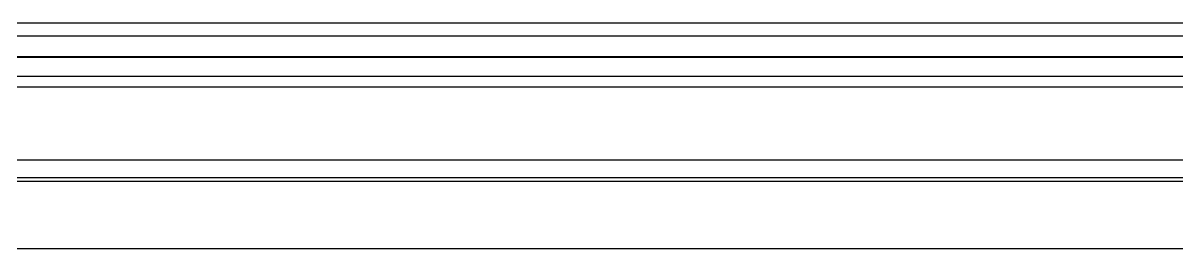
# Model space of a CAD drawing. Header units: millimetres. Extents: x 21899 to 38731, y -5425 to 3612.
# Drawn here: x 33631.3 to 33845.3, y -5423 to -5381 of the extents above; entities that cross this region are included whole.
import ezdxf

# ---------------------------------------------------------------- set-up
doc = ezdxf.new("R2010")
doc.units = ezdxf.units.MM

msp = doc.modelspace()

# ---------------------------------------------------------------- linework, layer by layer
at = {"color": 9, "linetype": 'Continuous'}
for p, q in [((34120.9, -5381.04), (32294.1, -5381.04)), ((34120.9, -5383.48), (32294.1, -5383.48)), ((34120.9, -5387.32), (32294.1, -5387.32)), ((34120.9, -5390.97), (32294.1, -5390.97)), ((34140.86, -5406.47), (31376.6, -5406.47)), ((34087.08, -5406.47), (31418.08, -5406.47))]:
    msp.add_line(p, q, dxfattribs=at)
at = {"color": 7, "linetype": 'Continuous'}
for p, q in [((34120.9, -5387.42), (32294.1, -5387.42)), ((34253.9, -5392.97), (31259.9, -5392.97)), ((34087.08, -5392.97), (31418.08, -5392.97)), ((30976.43, -5410.39), (34576.43, -5410.39)), ((34157.4, -5409.74), (31325.4, -5409.74)), ((34140.86, -5422.97), (32294.1, -5422.97)), ((34087.08, -5422.97), (33162.93, -5422.97))]:
    msp.add_line(p, q, dxfattribs=at)
for p, q in [((34251.9, -5410.47), (31261.9, -5410.47)), ((34087.08, -5410.47), (31418.08, -5410.47))]:
    msp.add_line(p, q)

doc.saveas('drawing.dxf')
